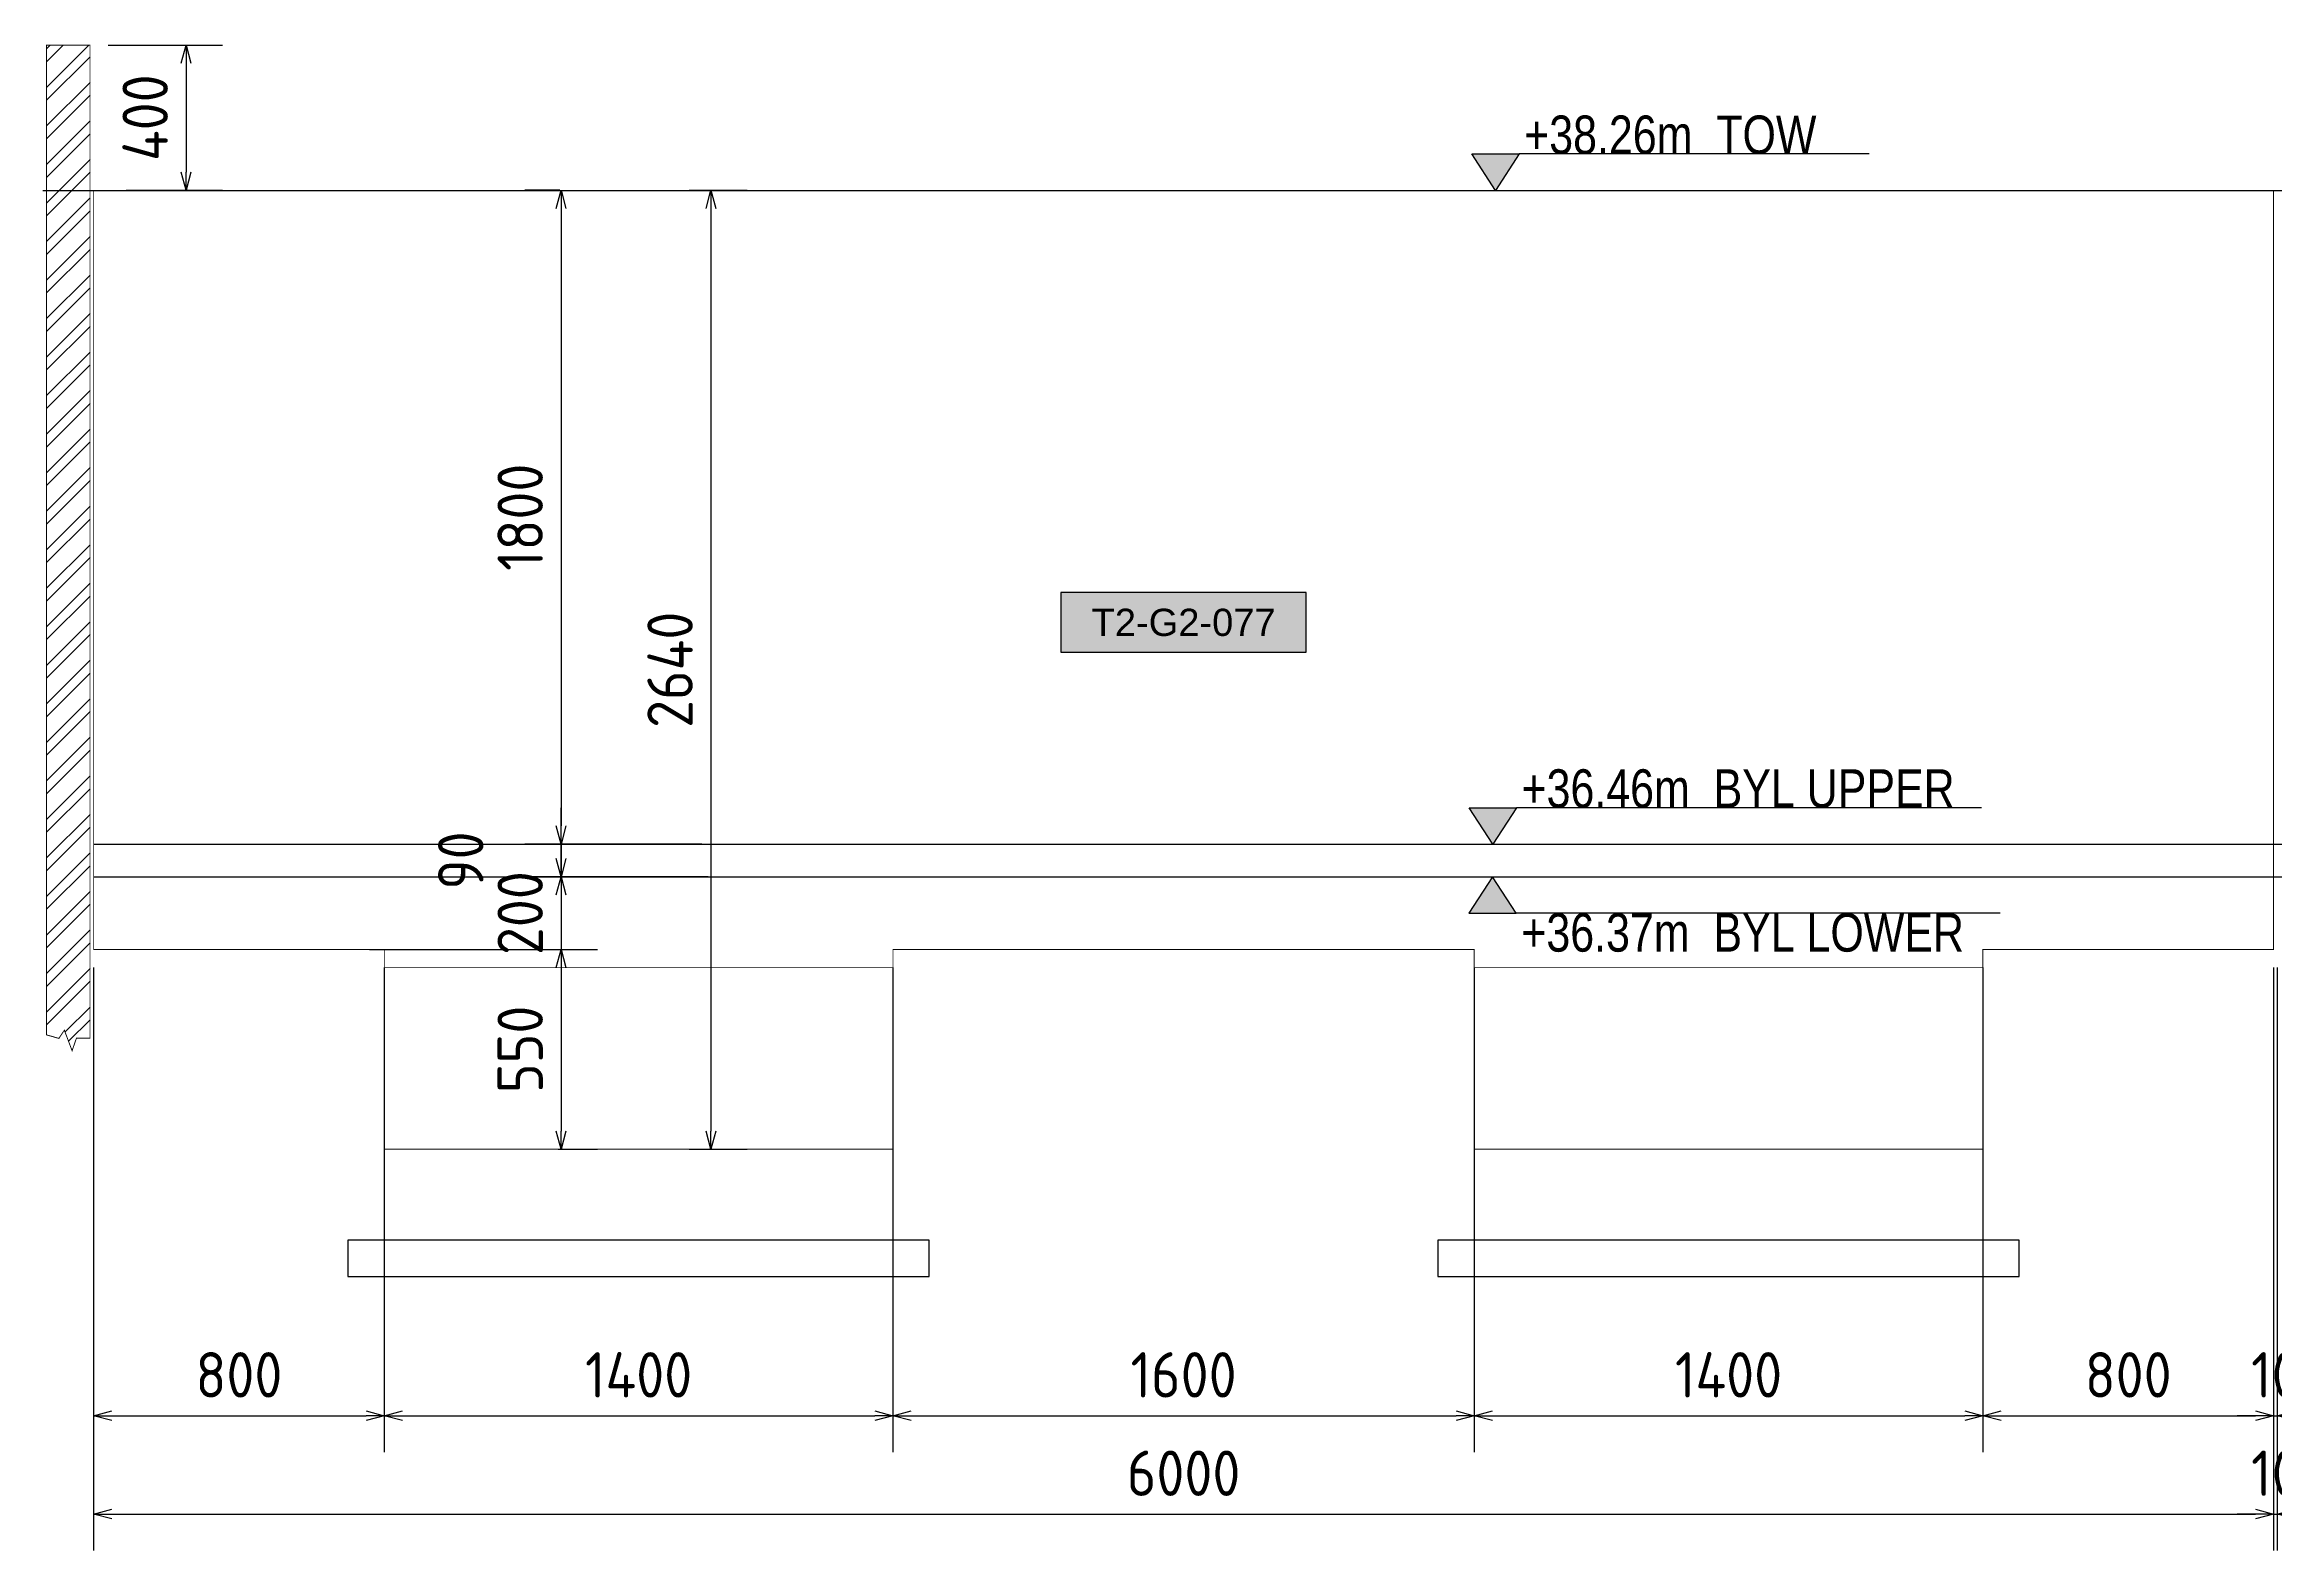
# Model space of a CAD drawing. Header units: centimetres. Extents: x -6122352 to 6876996, y -1694241 to 2592194.
# Drawn here: x 3329328 to 3335468, y 615336 to 619481 of the extents above; entities that cross this region are included whole.
import ezdxf
from ezdxf.enums import TextEntityAlignment as Align

# ---------------------------------------------------------------- set-up
doc = ezdxf.new("R2010")
doc.units = ezdxf.units.CM
doc.header["$MEASUREMENT"] = 0
doc.header["$PDMODE"] = 66
doc.header["$PDSIZE"] = 100
for name, pattern in [('CENTER', [2, 1.25, -0.25, 0.25, -0.25]), ('DASHED2', [0.375, 0.25, -0.125]), ('HIDDEN', [0.375, 0.25, -0.125])]:
    doc.linetypes.add(name, pattern=pattern)
doc.layers.get('Defpoints').update_dxf_attribs({"color": 255, "linetype": 'CENTER'})
for name, color, linetype in [('@MI-TYPE-01', 30, 'Continuous'), ('@MI-TYPE-02', 6, 'Continuous'), ('A-GLASS HATCH', 7, 'Continuous'), ('JML-Dimension', 1, 'Continuous'), ('PANEL-TAGS', 7, 'Continuous'), ('SECTION', 130, 'Continuous')]:
    doc.layers.add(name, color=color, linetype=linetype)
doc.styles.add('PANELTAG_STYLE', font='arial.ttf')
doc.styles.add('Schueco-BEMSTIL', font='isocpeur.ttf', dxfattribs={"width": 0.9})
doc.styles.add('txt-Pisa-std', font='arial.ttf', dxfattribs={"width": 0.8})
doc.dimstyles.new('MI- JWC-TXT-2.5 MM', dxfattribs={"dimscale": 1.5, "dimtxt": 2.5, "dimasz": 1, "dimexe": 2, "dimexo": 1, "dimgap": 1, "dimtad": 1, "dimdec": 0, "dimdsep": 46, "dimtxsty": 'Schueco-BEMSTIL', "dimblk": 'OPEN30', "dimcen": 0, "dimdle": 2, "dimclrd": 140, "dimclre": 8, "dimclrt": 40, "dimadec": 0, "dimazin": 2, "dimtfac": 1, "dimtdec": 0, "dimtix": 1, "dimtmove": 2, "dimatfit": 3, "dimldrblk": 'OPEN', "dimfxl": 2, "dimlwd": -1, "dimlwe": -1, "dimarcsym": 0})

# ---------------------------------------------------------------- blocks, each defined once
blk = doc.blocks.new('*U1142')
at = {"layer": 'JML-Dimension'}
h = blk.add_hatch(color=10, dxfattribs=at)
h.dxf.hatch_style = 1
h.paths.add_polyline_path([(0, 0), (-1.54, 2.37), (1.54, 2.37)])
blk.add_line((24.31, 2.37), (1.54, 2.37), dxfattribs=at)
blk.add_lwpolyline([(0, 0), (-1.54, 2.37), (1.54, 2.37), (0, 0)], dxfattribs=at)
at = {"color": 5, "style": 'txt-Pisa-std', "width": 0.8}
blk.add_attdef('+0.0', text='', height=2.5, dxfattribs=at).set_placement((1.87, 2.37), align=Align.BOTTOM_LEFT)
blk = doc.blocks.new('*U1445')
at = {"layer": 'JML-Dimension'}
h = blk.add_hatch(color=10, dxfattribs=at)
h.dxf.hatch_style = 1
h.paths.add_polyline_path([(0, 0), (-1.54, 2.37), (1.54, 2.37)])
blk.add_line((31.81, 2.37), (1.54, 2.37), dxfattribs=at)
blk.add_lwpolyline([(0, 0), (-1.54, 2.37), (1.54, 2.37), (0, 0)], dxfattribs=at)
at = {"color": 5, "style": 'txt-Pisa-std', "width": 0.8}
blk.add_attdef('+0.0', text='', height=2.5, dxfattribs=at).set_placement((1.87, 2.37), align=Align.BOTTOM_LEFT)
blk = doc.blocks.new('*U1446')
at = {"layer": 'JML-Dimension'}
h = blk.add_hatch(color=10, dxfattribs=at)
h.dxf.hatch_style = 1
h.paths.add_polyline_path([(0, 0), (-1.54, 2.37), (1.54, 2.37)])
blk.add_line((33.03, 2.37), (1.54, 2.37), dxfattribs=at)
blk.add_lwpolyline([(0, 0), (-1.54, 2.37), (1.54, 2.37), (0, 0)], dxfattribs=at)
at = {"color": 5, "style": 'txt-Pisa-std', "width": 0.8}
blk.add_attdef('+0.0', text='', height=2.5, dxfattribs=at).set_placement((1.87, 2.37), align=Align.BOTTOM_LEFT)
blk = doc.blocks.new('_Open30')
at = {"color": 0, "linetype": 'ByBlock', "lineweight": -2}
for p, q in [((-1, 0.27), (0, 0)), ((0, 0), (-1, -0.27)), ((0, 0), (-1, 0))]:
    blk.add_line(p, q, dxfattribs=at)
blk = doc.blocks.new('*D2301')
at = {"layer": '@MI-TYPE-01', "color": 8, "transparency": 16777216}
for p, q in [((3331101.4, 619080.2), (3331261.5, 619080.2)), ((3331101.4, 616440.2), (3331261.5, 616440.2))]:
    blk.add_line(p, q, dxfattribs=at)
at = {"layer": '@MI-TYPE-01', "color": 140, "transparency": 16777216}
blk.add_line((3331161.5, 619030.2), (3331161.5, 616490.2), dxfattribs=at)
at = {"layer": 'Defpoints', "color": 0, "transparency": 16777216}
for p in [(3331051.4, 619080.2), (3331051.4, 616440.2), (3331161.5, 616440.2)]:
    blk.add_point(p, dxfattribs=at)
at = {"layer": '@MI-TYPE-01', "color": 140, "transparency": 16777216, "xscale": 50, "yscale": 50, "zscale": 50}
for p, rotation in [((3331161.5, 619080.2), 90), ((3331161.5, 616440.2), 270)]:
    blk.add_blockref('_Open30', p, dxfattribs=dict(at, rotation=rotation))
at = {"layer": '@MI-TYPE-01', "color": 40, "transparency": 16777216, "insert": (3331049, 617760.2), "char_height": 125, "attachment_point": 5, "rotation": 90, "style": 'Schueco-BEMSTIL'}
blk.add_mtext('2640', dxfattribs=at)
blk = doc.blocks.new('_Open')
at = {"color": 0, "linetype": 'ByBlock', "lineweight": -2}
for p, q in [((-1, 0.2), (0, 0)), ((-1, -0.2), (0, 0)), ((0, 0), (-1, 0))]:
    blk.add_line(p, q, dxfattribs=at)
blk = doc.blocks.new('*D2302')
at = {"layer": '@MI-TYPE-01', "color": 8, "transparency": 16777216}
for p, q in [((3330745.8, 619080.2), (3330649, 619080.2)), ((3330745.8, 617280.2), (3330649, 617280.2))]:
    blk.add_line(p, q, dxfattribs=at)
at = {"layer": '@MI-TYPE-01', "color": 140, "transparency": 16777216}
blk.add_line((3330749, 619030.2), (3330749, 617330.2), dxfattribs=at)
at = {"layer": 'Defpoints', "color": 0, "transparency": 16777216}
for p in [(3330795.8, 619080.2), (3330749, 617280.2), (3330795.8, 617280.2)]:
    blk.add_point(p, dxfattribs=at)
at = {"layer": '@MI-TYPE-01', "color": 140, "transparency": 16777216, "xscale": 50, "yscale": 50, "zscale": 50}
for p, rotation in [((3330749, 619080.2), 90), ((3330749, 617280.2), 270)]:
    blk.add_blockref('_Open30', p, dxfattribs=dict(at, rotation=rotation))
at = {"layer": '@MI-TYPE-01', "color": 40, "transparency": 16777216, "insert": (3330636.5, 618180.2), "char_height": 125, "attachment_point": 5, "rotation": 90, "style": 'Schueco-BEMSTIL'}
blk.add_mtext('1800', dxfattribs=at)
blk = doc.blocks.new('*D2303')
at = {"layer": '@MI-TYPE-01', "color": 140, "transparency": 16777216}
for p, q in [((3330749, 617330.2), (3330749, 617380.2)), ((3330749, 617280.2), (3330749, 617190.2)), ((3330749, 617140.2), (3330749, 617090.2))]:
    blk.add_line(p, q, dxfattribs=at)
at = {"layer": '@MI-TYPE-01', "color": 8, "transparency": 16777216}
for p, q in [((3331136.7, 617280.2), (3330649, 617280.2)), ((3331153.8, 617190.2), (3330649, 617190.2))]:
    blk.add_line(p, q, dxfattribs=at)
at = {"layer": 'Defpoints', "color": 0, "transparency": 16777216}
for p in [(3331186.7, 617280.2), (3330749, 617190.2), (3331203.8, 617190.2)]:
    blk.add_point(p, dxfattribs=at)
at = {"layer": '@MI-TYPE-01', "color": 140, "transparency": 16777216, "xscale": 50, "yscale": 50, "zscale": 50}
for p, rotation in [((3330749, 617280.2), 270), ((3330749, 617190.2), 90)]:
    blk.add_blockref('_Open30', p, dxfattribs=dict(at, rotation=rotation))
at = {"layer": '@MI-TYPE-01', "color": 40, "transparency": 16777216, "insert": (3330472.9, 617235.2), "char_height": 125, "attachment_point": 5, "rotation": 90, "style": 'Schueco-BEMSTIL'}
blk.add_mtext('90', dxfattribs=at)
blk = doc.blocks.new('*D2304')
at = {"layer": '@MI-TYPE-01', "color": 8, "transparency": 16777216}
for p, q in [((3330312.5, 616990.2), (3330849, 616990.2)), ((3330740.7, 616440.2), (3330849, 616440.2))]:
    blk.add_line(p, q, dxfattribs=at)
at = {"layer": '@MI-TYPE-01', "color": 140, "transparency": 16777216}
blk.add_line((3330749, 616940.2), (3330749, 616490.2), dxfattribs=at)
at = {"layer": 'Defpoints', "color": 0, "transparency": 16777216}
for p in [(3330262.5, 616990.2), (3330690.7, 616440.2), (3330749, 616440.2)]:
    blk.add_point(p, dxfattribs=at)
at = {"layer": '@MI-TYPE-01', "color": 140, "transparency": 16777216, "xscale": 50, "yscale": 50, "zscale": 50}
for p, rotation in [((3330749, 616990.2), 90), ((3330749, 616440.2), 270)]:
    blk.add_blockref('_Open30', p, dxfattribs=dict(at, rotation=rotation))
at = {"layer": '@MI-TYPE-01', "color": 40, "transparency": 16777216, "insert": (3330636.5, 616715.2), "char_height": 125, "attachment_point": 5, "rotation": 90, "style": 'Schueco-BEMSTIL'}
blk.add_mtext('550', dxfattribs=at)
blk = doc.blocks.new('T2-ELE FT')
at = {"color": 12, "linetype": 'HIDDEN', "ltscale": 5, "const_width": 2}
blk.add_lwpolyline([(30306558.2, 1676365.9), (30306558.2, 1676865.9), (30307958.2, 1676865.9), (30307958.2, 1676365.9)], dxfattribs=at)
at = {"color": 12, "ltscale": 20, "const_width": 2}
blk.add_lwpolyline([(30306558.2, 1676365.9), (30307958.2, 1676365.9), (30307958.2, 1676115.9), (30306558.2, 1676115.9)], close=True, dxfattribs=at)
at = {"color": 8, "ltscale": 20}
blk.add_lwpolyline([(30306458.2, 1676115.9), (30308058.2, 1676115.9), (30308058.2, 1676015.9), (30306458.2, 1676015.9)], close=True, dxfattribs=at)
blk = doc.blocks.new('*D2281')
at = {"layer": '@MI-TYPE-01', "color": 8, "transparency": 16777216}
for p, q in [((3329462.5, 616940.2), (3329462.5, 615606.6)), ((3330262.5, 616940.2), (3330262.5, 615606.6))]:
    blk.add_line(p, q, dxfattribs=at)
at = {"layer": '@MI-TYPE-01', "color": 140, "transparency": 16777216}
blk.add_line((3329512.5, 615706.6), (3330212.5, 615706.6), dxfattribs=at)
at = {"layer": 'Defpoints', "color": 0, "transparency": 16777216}
for p in [(3329462.5, 616990.2), (3330262.5, 616990.2), (3330262.5, 615706.6)]:
    blk.add_point(p, dxfattribs=at)
at = {"layer": '@MI-TYPE-01', "color": 140, "transparency": 16777216, "xscale": 50, "yscale": 50, "zscale": 50, "rotation": 180}
blk.add_blockref('_Open30', (3329462.5, 615706.6), dxfattribs=at)
at = {"layer": '@MI-TYPE-01', "color": 140, "transparency": 16777216, "xscale": 50, "yscale": 50, "zscale": 50}
blk.add_blockref('_Open30', (3330262.5, 615706.6), dxfattribs=at)
at = {"layer": '@MI-TYPE-01', "color": 40, "transparency": 16777216, "insert": (3329862.5, 615819.1), "char_height": 125, "attachment_point": 5, "style": 'Schueco-BEMSTIL'}
blk.add_mtext('800', dxfattribs=at)
blk = doc.blocks.new('*D2282')
at = {"layer": '@MI-TYPE-01', "color": 8, "transparency": 16777216}
for p, q in [((3331662.5, 616940.2), (3331662.5, 615606.6)), ((3333262.5, 616940.2), (3333262.5, 615606.6))]:
    blk.add_line(p, q, dxfattribs=at)
at = {"layer": '@MI-TYPE-01', "color": 140, "transparency": 16777216}
blk.add_line((3331712.5, 615706.6), (3333212.5, 615706.6), dxfattribs=at)
at = {"layer": 'Defpoints', "color": 0, "transparency": 16777216}
for p in [(3331662.5, 616990.2), (3333262.5, 616990.2), (3333262.5, 615706.6)]:
    blk.add_point(p, dxfattribs=at)
at = {"layer": '@MI-TYPE-01', "color": 140, "transparency": 16777216, "xscale": 50, "yscale": 50, "zscale": 50, "rotation": 180}
blk.add_blockref('_Open30', (3331662.5, 615706.6), dxfattribs=at)
at = {"layer": '@MI-TYPE-01', "color": 140, "transparency": 16777216, "xscale": 50, "yscale": 50, "zscale": 50}
blk.add_blockref('_Open30', (3333262.5, 615706.6), dxfattribs=at)
at = {"layer": '@MI-TYPE-01', "color": 40, "transparency": 16777216, "insert": (3332462.5, 615819.1), "char_height": 125, "attachment_point": 5, "style": 'Schueco-BEMSTIL'}
blk.add_mtext('1600', dxfattribs=at)
blk = doc.blocks.new('*D2283')
at = {"layer": '@MI-TYPE-01', "color": 8, "transparency": 16777216}
for p, q in [((3333262.5, 616940.2), (3333262.5, 615606.6)), ((3334662.5, 616940.2), (3334662.5, 615606.6))]:
    blk.add_line(p, q, dxfattribs=at)
at = {"layer": '@MI-TYPE-01', "color": 140, "transparency": 16777216}
blk.add_line((3333312.5, 615706.6), (3334612.5, 615706.6), dxfattribs=at)
at = {"layer": 'Defpoints', "color": 0, "transparency": 16777216}
for p in [(3333262.5, 616990.2), (3334662.5, 616990.2), (3334662.5, 615706.6)]:
    blk.add_point(p, dxfattribs=at)
at = {"layer": '@MI-TYPE-01', "color": 140, "transparency": 16777216, "xscale": 50, "yscale": 50, "zscale": 50, "rotation": 180}
blk.add_blockref('_Open30', (3333262.5, 615706.6), dxfattribs=at)
at = {"layer": '@MI-TYPE-01', "color": 140, "transparency": 16777216, "xscale": 50, "yscale": 50, "zscale": 50}
blk.add_blockref('_Open30', (3334662.5, 615706.6), dxfattribs=at)
at = {"layer": '@MI-TYPE-01', "color": 40, "transparency": 16777216, "insert": (3333962.5, 615819.1), "char_height": 125, "attachment_point": 5, "style": 'Schueco-BEMSTIL'}
blk.add_mtext('1400', dxfattribs=at)
blk = doc.blocks.new('*D2284')
at = {"layer": '@MI-TYPE-01', "color": 8, "transparency": 16777216}
for p, q in [((3334662.5, 616940.2), (3334662.5, 615606.6)), ((3335462.5, 616940.2), (3335462.5, 615606.6))]:
    blk.add_line(p, q, dxfattribs=at)
at = {"layer": '@MI-TYPE-01', "color": 140, "transparency": 16777216}
blk.add_line((3334712.5, 615706.6), (3335412.5, 615706.6), dxfattribs=at)
at = {"layer": 'Defpoints', "color": 0, "transparency": 16777216}
for p in [(3334662.5, 616990.2), (3335462.5, 616990.2), (3335462.5, 615706.6)]:
    blk.add_point(p, dxfattribs=at)
at = {"layer": '@MI-TYPE-01', "color": 140, "transparency": 16777216, "xscale": 50, "yscale": 50, "zscale": 50, "rotation": 180}
blk.add_blockref('_Open30', (3334662.5, 615706.6), dxfattribs=at)
at = {"layer": '@MI-TYPE-01', "color": 140, "transparency": 16777216, "xscale": 50, "yscale": 50, "zscale": 50}
blk.add_blockref('_Open30', (3335462.5, 615706.6), dxfattribs=at)
at = {"layer": '@MI-TYPE-01', "color": 40, "transparency": 16777216, "insert": (3335062.5, 615819.1), "char_height": 125, "attachment_point": 5, "style": 'Schueco-BEMSTIL'}
blk.add_mtext('800', dxfattribs=at)
blk = doc.blocks.new('*D2285')
at = {"layer": '@MI-TYPE-01', "color": 8, "transparency": 16777216}
for p, q in [((3335462.5, 616940.2), (3335462.5, 615606.6)), ((3335472.5, 616940.2), (3335472.5, 615606.6))]:
    blk.add_line(p, q, dxfattribs=at)
at = {"layer": '@MI-TYPE-01', "color": 140, "transparency": 16777216}
for p, q in [((3335412.5, 615706.6), (3335362.5, 615706.6)), ((3335462.5, 615706.6), (3335472.5, 615706.6)), ((3335522.5, 615706.6), (3335572.5, 615706.6))]:
    blk.add_line(p, q, dxfattribs=at)
at = {"layer": 'Defpoints', "color": 0, "transparency": 16777216}
for p in [(3335462.5, 616990.2), (3335472.5, 616990.2), (3335472.5, 615706.6)]:
    blk.add_point(p, dxfattribs=at)
at = {"layer": '@MI-TYPE-01', "color": 140, "transparency": 16777216, "xscale": 50, "yscale": 50, "zscale": 50}
blk.add_blockref('_Open30', (3335462.5, 615706.6), dxfattribs=at)
at = {"layer": '@MI-TYPE-01', "color": 140, "transparency": 16777216, "xscale": 50, "yscale": 50, "zscale": 50, "rotation": 180}
blk.add_blockref('_Open30', (3335472.5, 615706.6), dxfattribs=at)
at = {"layer": '@MI-TYPE-01', "color": 40, "transparency": 16777216, "insert": (3335467.5, 615819.1), "char_height": 125, "attachment_point": 5, "style": 'Schueco-BEMSTIL'}
blk.add_mtext('10', dxfattribs=at)
blk = doc.blocks.new('*D2307')
at = {"layer": '@MI-TYPE-01', "color": 8, "transparency": 16777216}
for p, q in [((3329462.5, 616940.2), (3329462.5, 615335.7)), ((3335462.5, 616940.2), (3335462.5, 615335.7))]:
    blk.add_line(p, q, dxfattribs=at)
at = {"layer": '@MI-TYPE-01', "color": 140, "transparency": 16777216}
blk.add_line((3329512.5, 615435.7), (3335412.5, 615435.7), dxfattribs=at)
at = {"layer": 'Defpoints', "color": 0, "transparency": 16777216}
for p in [(3329462.5, 616990.2), (3335462.5, 616990.2), (3335462.5, 615435.7)]:
    blk.add_point(p, dxfattribs=at)
at = {"layer": '@MI-TYPE-01', "color": 140, "transparency": 16777216, "xscale": 50, "yscale": 50, "zscale": 50, "rotation": 180}
blk.add_blockref('_Open30', (3329462.5, 615435.7), dxfattribs=at)
at = {"layer": '@MI-TYPE-01', "color": 140, "transparency": 16777216, "xscale": 50, "yscale": 50, "zscale": 50}
blk.add_blockref('_Open30', (3335462.5, 615435.7), dxfattribs=at)
at = {"layer": '@MI-TYPE-01', "color": 40, "transparency": 16777216, "insert": (3332462.5, 615548.2), "char_height": 125, "attachment_point": 5, "style": 'Schueco-BEMSTIL'}
blk.add_mtext('6000', dxfattribs=at)
blk = doc.blocks.new('*D2308')
at = {"layer": '@MI-TYPE-01', "color": 8, "transparency": 16777216}
for p, q in [((3335462.5, 616940.2), (3335462.5, 615335.7)), ((3335472.5, 616940.2), (3335472.5, 615335.7))]:
    blk.add_line(p, q, dxfattribs=at)
at = {"layer": '@MI-TYPE-01', "color": 140, "transparency": 16777216}
for p, q in [((3335412.5, 615435.7), (3335362.5, 615435.7)), ((3335462.5, 615435.7), (3335472.5, 615435.7)), ((3335522.5, 615435.7), (3335572.5, 615435.7))]:
    blk.add_line(p, q, dxfattribs=at)
at = {"layer": 'Defpoints', "color": 0, "transparency": 16777216}
for p in [(3335462.5, 616990.2), (3335472.5, 616990.2), (3335472.5, 615435.7)]:
    blk.add_point(p, dxfattribs=at)
at = {"layer": '@MI-TYPE-01', "color": 140, "transparency": 16777216, "xscale": 50, "yscale": 50, "zscale": 50}
blk.add_blockref('_Open30', (3335462.5, 615435.7), dxfattribs=at)
at = {"layer": '@MI-TYPE-01', "color": 140, "transparency": 16777216, "xscale": 50, "yscale": 50, "zscale": 50, "rotation": 180}
blk.add_blockref('_Open30', (3335472.5, 615435.7), dxfattribs=at)
at = {"layer": '@MI-TYPE-01', "color": 40, "transparency": 16777216, "insert": (3335467.5, 615548.2), "char_height": 125, "attachment_point": 5, "style": 'Schueco-BEMSTIL'}
blk.add_mtext('10', dxfattribs=at)
blk = doc.blocks.new('*D2252')
at = {"layer": '@MI-TYPE-01', "color": 8, "transparency": 16777216}
for p, q in [((3329502.5, 619480.2), (3329816.8, 619480.2)), ((3329552.1, 619080.2), (3329816.8, 619080.2))]:
    blk.add_line(p, q, dxfattribs=at)
at = {"layer": '@MI-TYPE-01', "color": 140, "transparency": 16777216}
blk.add_line((3329716.8, 619430.2), (3329716.8, 619130.2), dxfattribs=at)
at = {"layer": 'Defpoints', "color": 0, "transparency": 16777216}
for p in [(3329452.5, 619480.2), (3329502.1, 619080.2), (3329716.8, 619080.2)]:
    blk.add_point(p, dxfattribs=at)
at = {"layer": '@MI-TYPE-01', "color": 140, "transparency": 16777216, "xscale": 50, "yscale": 50, "zscale": 50}
for p, rotation in [((3329716.8, 619480.2), 90), ((3329716.8, 619080.2), 270)]:
    blk.add_blockref('_Open30', p, dxfattribs=dict(at, rotation=rotation))
at = {"layer": '@MI-TYPE-01', "color": 40, "transparency": 16777216, "insert": (3329604.3, 619280.2), "char_height": 125, "attachment_point": 5, "rotation": 90, "style": 'Schueco-BEMSTIL'}
blk.add_mtext('400', dxfattribs=at)
blk = doc.blocks.new('*D2253')
at = {"layer": '@MI-TYPE-01', "color": 8, "transparency": 16777216}
for p, q in [((3330262.5, 616940.2), (3330262.5, 615606.6)), ((3331662.5, 616940.2), (3331662.5, 615606.6))]:
    blk.add_line(p, q, dxfattribs=at)
at = {"layer": '@MI-TYPE-01', "color": 140, "transparency": 16777216}
blk.add_line((3330312.5, 615706.6), (3331612.5, 615706.6), dxfattribs=at)
at = {"layer": 'Defpoints', "color": 0, "transparency": 16777216}
for p in [(3330262.5, 616990.2), (3331662.5, 616990.2), (3331662.5, 615706.6)]:
    blk.add_point(p, dxfattribs=at)
at = {"layer": '@MI-TYPE-01', "color": 140, "transparency": 16777216, "xscale": 50, "yscale": 50, "zscale": 50, "rotation": 180}
blk.add_blockref('_Open30', (3330262.5, 615706.6), dxfattribs=at)
at = {"layer": '@MI-TYPE-01', "color": 140, "transparency": 16777216, "xscale": 50, "yscale": 50, "zscale": 50}
blk.add_blockref('_Open30', (3331662.5, 615706.6), dxfattribs=at)
at = {"layer": '@MI-TYPE-01', "color": 40, "transparency": 16777216, "insert": (3330962.5, 615819.1), "char_height": 125, "attachment_point": 5, "style": 'Schueco-BEMSTIL'}
blk.add_mtext('1400', dxfattribs=at)
blk = doc.blocks.new('*D3433')
at = {"layer": '@MI-TYPE-01', "color": 140, "transparency": 16777216}
for p, q in [((3330749, 617240.2), (3330749, 617290.2)), ((3330749, 617190.2), (3330749, 616990.2)), ((3330749, 616940.2), (3330749, 616890.2))]:
    blk.add_line(p, q, dxfattribs=at)
at = {"layer": '@MI-TYPE-01', "color": 8, "transparency": 16777216}
for p, q in [((3330664.4, 617190.2), (3330849, 617190.2)), ((3330222, 616990.2), (3330849, 616990.2))]:
    blk.add_line(p, q, dxfattribs=at)
at = {"layer": 'Defpoints', "color": 0, "transparency": 16777216}
for p in [(3330614.4, 617190.2), (3330172, 616990.2), (3330749, 616990.2)]:
    blk.add_point(p, dxfattribs=at)
at = {"layer": '@MI-TYPE-01', "color": 140, "transparency": 16777216, "xscale": 50, "yscale": 50, "zscale": 50}
for p, rotation in [((3330749, 617190.2), 270), ((3330749, 616990.2), 90)]:
    blk.add_blockref('_Open30', p, dxfattribs=dict(at, rotation=rotation))
at = {"layer": '@MI-TYPE-01', "color": 40, "transparency": 16777216, "insert": (3330636.5, 617090.2), "char_height": 125, "attachment_point": 5, "rotation": 90, "style": 'Schueco-BEMSTIL'}
blk.add_mtext('200', dxfattribs=at)
blk = doc.blocks.new('PANELTAG')
at = {"layer": 'PANEL-TAGS', "color": 1}
blk.add_lwpolyline([(-13.5, -3.3), (13.5, -3.3), (13.5, 3.3), (-13.5, 3.3)], close=True, dxfattribs=at)
at = {"layer": 'PANEL-TAGS', "color": 40, "true_color": 0xffd700}
blk.add_solid([(-13.5, -3.3), (13.5, -3.3), (-13.5, 3.3), (13.5, 3.3)], dxfattribs=at)
at = {"layer": 'PANEL-TAGS', "color": 5, "style": 'PANELTAG_STYLE'}
blk.add_attdef('TAGNO', text='', height=3, dxfattribs=at).set_placement((0, 0), align=Align.CENTER)

msp = doc.modelspace()

# ---------------------------------------------------------------- hatches: boundary and pattern name
at = {"layer": 'A-GLASS HATCH'}
h = msp.add_hatch(dxfattribs=at)
h.set_pattern_fill('ANSI32', color=256, scale=200)
h.set_pattern_definition([(45, (0, -83456.34), (-53.0330086, 53.0330086), []), (45, (35.355, -83456.34), (-53.0330086, 53.0330086), [])])
h.paths.add_polyline_path([(3329452.54485, 616745.94456), (3329452.54485, 619480.16819), (3329332.54485, 619480.16819), (3329332.54485, 616755.10677), (3329366.72301, 616745.34539), (3329381.90192, 616767.88418), (3329403.17294, 616711.38574), (3329415.06827, 616745.68291)])

# ---------------------------------------------------------------- linework, layer by layer
at = {"layer": '@MI-TYPE-01'}
msp.add_lwpolyline([(3329452.54485, 616745.94456, 2.5, 2.5, 0), (3329452.54485, 619480.16819, 2.5, 2.5, 0), (3329332.54485, 619480.16819, 2.5, 2.5, 0), (3329332.54485, 616755.10677, 2.5, 2.5, 0), (3329366.72301, 616745.34539, 2.5, 2.5, 0), (3329381.90192, 616767.88418, 2.5, 2.5, 0), (3329403.17294, 616711.38574, 2.5, 2.5, 0), (3329415.06827, 616745.68291, 2.5, 2.5, 0)], format="xyseb", close=True, dxfattribs=at)
at = {"layer": '@MI-TYPE-01', "const_width": 2.5}
msp.add_lwpolyline([(3335462.54485, 619080.16819), (3329462.54485, 619080.16819), (3329462.54485, 616990.16823), (3330262.54485, 616990.16823), (3330262.54485, 616440.16823), (3331662.54485, 616440.16823), (3331662.54485, 616990.16823), (3333262.54485, 616990.16823), (3333262.54485, 616440.16823), (3334662.54485, 616440.16823), (3334662.54485, 616990.16823), (3335462.54485, 616990.16823)], close=True, dxfattribs=at)
at = {"layer": '@MI-TYPE-02', "color": 160, "linetype": 'DASHED2', "ltscale": 5}
for points in [[(3329322.54485, 619080.16819), (3353159.08873, 619080.16819)], [(3329462.54485, 617280.16823), (3353392.54485, 617280.16823)], [(3329462.54485, 617190.16823), (3353392.54485, 617190.16823)]]:
    msp.add_lwpolyline(points, dxfattribs=at)

# ---------------------------------------------------------------- block references
at = {"color": 2, "xscale": -1}
for p in [(33638220.70641, -1059925.70553), (33641220.70641, -1059925.70553)]:
    msp.add_blockref('T2-ELE FT', p, dxfattribs=at)
at = {"layer": 'PANEL-TAGS'}
ref = msp.add_blockref('PANELTAG', (3332462.54485, 617890.79321), dxfattribs=dict(at, xscale=25, yscale=25, zscale=25))
ref.add_attrib('TAGNO', 'T2-G2-077', dxfattribs={"color": 5, "height": 75, "style": 'PANELTAG_STYLE'}).set_placement((3332462.54485, 617890.79321), align=Align.MIDDLE_CENTER)
at = {"layer": 'SECTION', "color": 6}
ref = msp.add_blockref('*U1142', (3333320.70839, 619080.16819), dxfattribs=dict(at, xscale=42.30147098076819, yscale=42.30147098076819, zscale=42.30147098076819))
ref.add_attrib('+0.0', '+38.26m  TOW', (3333399.83704, 619180.42525), dxfattribs={"layer": 'JML-Dimension', "color": 5, "height": 105.7536775, "style": 'txt-Pisa-std', "width": 0.8})
ref = msp.add_blockref('*U1445', (3333313.4149, 617280.16823), dxfattribs=dict(at, xscale=42.30147098076819, yscale=42.30147098076819, zscale=42.30147098076819))
ref.add_attrib('+0.0', '+36.46m  BYL UPPER', (3333392.54355, 617380.4253), dxfattribs={"layer": 'JML-Dimension', "color": 5, "height": 105.7536775, "style": 'txt-Pisa-std', "width": 0.8})
ref = msp.add_blockref('*U1446', (3333312.87489, 617190.16823), dxfattribs=dict(at, xscale=-42.30147098076819, yscale=42.30147098076819, zscale=42.30147098076819, rotation=180))
ref.add_attrib('+0.0', '+36.37m  BYL LOWER', (3333392.00354, 616984.15749), dxfattribs={"layer": 'JML-Dimension', "color": 5, "height": 105.7536775, "style": 'txt-Pisa-std', "width": 0.8})

# ---------------------------------------------------------------- dimensions: what is measured, and where the dimension line sits
at = {"layer": '@MI-TYPE-01'}
for base, p1, p2, picture, middle in [((3329716.79911, 619080.16819), (3329452.54485, 619480.16819), (3329502.13717, 619080.16819), '*D2252', (3329604.29911, 619280.16819)), ((3330749.04025, 617280.16823), (3330795.80281, 619080.16819), (3330795.80281, 617280.16823), '*D2302', (3330636.54025, 618180.16821)), ((3331161.50186, 616440.16823), (3331051.4018, 619080.16819), (3331051.4018, 616440.16823), '*D2301', (3331049.00186, 617760.16821)), ((3330749.04025, 616990.16823), (3330614.39518, 617190.16823), (3330172.03582, 616990.16823), '*D3433', (3330636.54025, 617090.16823)), ((3330749.04025, 616440.16823), (3330262.54485, 616990.16823), (3330690.68613, 616440.16823), '*D2304', (3330636.54025, 616715.16823))]:
    dim = msp.add_linear_dim(base=base, p1=p1, p2=p2, angle=90, dimstyle='MI- JWC-TXT-2.5 MM', dxfattribs=at)
    dim.commit()
    dim.dimension.update_dxf_attribs({"geometry": picture, "text_midpoint": middle})
dim = msp.add_linear_dim(base=(3330749.04025, 617190.16823), p1=(3331186.69124, 617280.16823), p2=(3331203.79879, 617190.16823), angle=90, dimstyle='MI- JWC-TXT-2.5 MM', dxfattribs=at)
dim.commit()
dim.dimension.update_dxf_attribs({"geometry": '*D2303', "text_midpoint": (3330472.94569, 617235.16823), "dimtype": 160})
for base, p1, p2, picture, middle in [((3330262.54485, 615706.58675), (3329462.54485, 616990.16823), (3330262.54485, 616990.16823), '*D2281', (3329862.54485, 615819.08675)), ((3335462.54485, 615435.70462), (3329462.54485, 616990.16823), (3335462.54485, 616990.16823), '*D2307', (3332462.54485, 615548.20462)), ((3331662.54485, 615706.58675), (3330262.54485, 616990.16823), (3331662.54485, 616990.16823), '*D2253', (3330962.54485, 615819.08675)), ((3333262.54485, 615706.58675), (3331662.54485, 616990.16823), (3333262.54485, 616990.16823), '*D2282', (3332462.54485, 615819.08675)), ((3334662.54485, 615706.58675), (3333262.54485, 616990.16823), (3334662.54485, 616990.16823), '*D2283', (3333962.54485, 615819.08675)), ((3335462.54485, 615706.58675), (3334662.54485, 616990.16823), (3335462.54485, 616990.16823), '*D2284', (3335062.54485, 615819.08675)), ((3335472.54485, 615706.58675), (3335462.54485, 616990.16823), (3335472.54485, 616990.16823), '*D2285', (3335467.54485, 615819.08675)), ((3335472.54485, 615435.70462), (3335462.54485, 616990.16823), (3335472.54485, 616990.16823), '*D2308', (3335467.54485, 615548.20462))]:
    dim = msp.add_linear_dim(base=base, p1=p1, p2=p2, dimstyle='MI- JWC-TXT-2.5 MM', dxfattribs=at)
    dim.commit()
    dim.dimension.update_dxf_attribs({"geometry": picture, "text_midpoint": middle})

doc.saveas('drawing.dxf')
